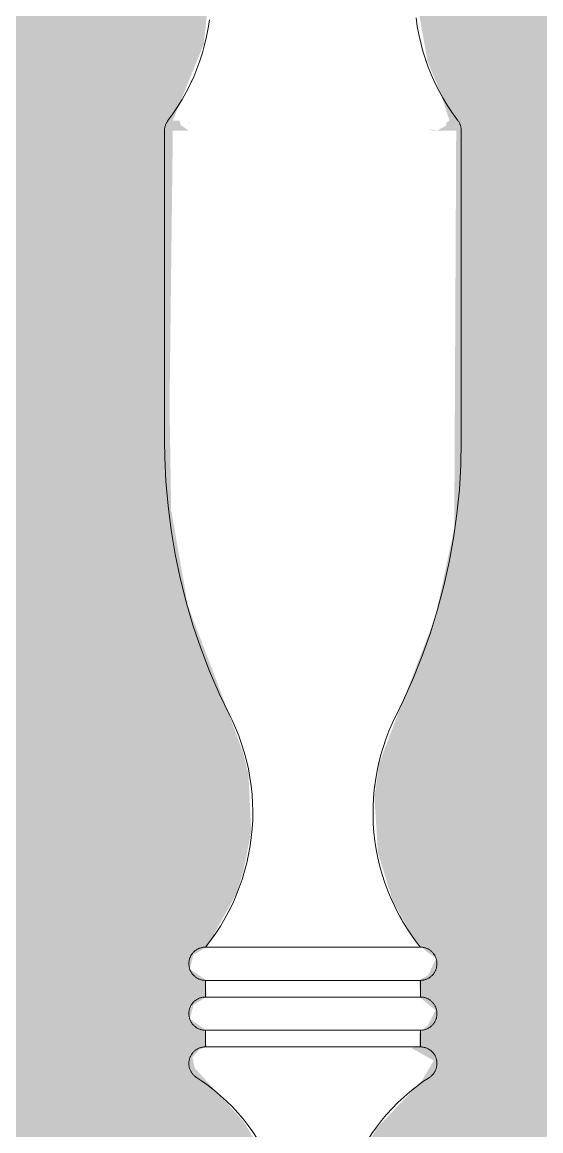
# Model space of a CAD drawing. Header units: inches. Extents: x -657 to 218, y -22 to 381.
# Drawn here: x -239.2 to -233.06, y 2.11 to 15.24 of the extents above; entities that cross this region are included whole.
import ezdxf

# ---------------------------------------------------------------- set-up
doc = ezdxf.new("R2010")
doc.units = ezdxf.units.IN
doc.header["$MEASUREMENT"] = 0
doc.layers.add('A-WALL-PATT', color=111, linetype='Continuous', lineweight=9)
doc.layers.add('I-FURN', color=30, linetype='Continuous', lineweight=9)

# ---------------------------------------------------------------- blocks, each defined once
blk = doc.blocks.new('Blocks_Provence Extendable Dining Room Table_F01599EN - Single-366095-Section 2')
at = {"layer": 'I-FURN'}
for p, q in [((-237.513, 13.951), (-237.513, 10.279)), ((-237.513, 13.951), (-237.513, 10.279)), ((-233.998, 10.279), (-233.998, 13.951)), ((-233.998, 10.279), (-233.998, 13.951)), ((-236.714, 6.974), (-236.74, 7.027)), ((-234.771, 7.027), (-234.811, 6.944)), ((-235.016, 6.253), (-235.027, 6.166)), ((-234.731, 4.659), (-234.7, 4.603)), ((-237.013, 4.286), (-236.655, 4.286)), ((-236.655, 4.286), (-234.622, 4.286)), ((-234.603, 4.286), (-234.483, 4.286)), ((-237.028, 3.892), (-237.028, 3.695)), ((-237.028, 3.892), (-237.028, 3.695)), ((-237.013, 3.892), (-236.655, 3.892)), ((-236.655, 3.892), (-234.622, 3.892)), ((-234.609, 3.892), (-234.483, 3.892)), ((-234.483, 3.892), (-234.484, 3.892)), ((-234.483, 3.695), (-234.483, 3.892)), ((-234.483, 3.892), (-234.483, 3.892)), ((-234.483, 3.695), (-234.483, 3.892)), ((-237.013, 3.695), (-236.655, 3.695)), ((-236.655, 3.695), (-234.622, 3.695)), ((-234.609, 3.695), (-234.483, 3.695)), ((-237.028, 3.302), (-237.028, 3.105)), ((-237.028, 3.302), (-237.028, 3.105)), ((-237.013, 3.302), (-236.655, 3.302)), ((-236.655, 3.302), (-234.622, 3.302)), ((-234.609, 3.302), (-234.483, 3.302)), ((-234.483, 3.302), (-234.484, 3.302)), ((-234.483, 3.105), (-234.483, 3.302)), ((-234.483, 3.302), (-234.483, 3.302)), ((-234.483, 3.105), (-234.483, 3.302)), ((-237.013, 3.105), (-236.655, 3.105)), ((-236.655, 3.105), (-234.622, 3.105)), ((-234.609, 3.105), (-234.483, 3.105))]:
    blk.add_line(p, q, dxfattribs=at)
at = {"layer": 'I-FURN', "flags": 128}
for points in [[(-237.473, 14.071), (-237.414, 14.152), (-237.358, 14.235), (-237.305, 14.321), (-237.256, 14.408), (-237.21, 14.498), (-237.168, 14.589), (-237.13, 14.682), (-237.095, 14.777), (-237.065, 14.872), (-237.038, 14.969), (-237.015, 15.067), (-236.996, 15.166), (-236.98, 15.265)], [(-234.533, 15.286), (-234.519, 15.186), (-234.501, 15.088), (-234.478, 14.99), (-234.452, 14.892), (-234.422, 14.796), (-234.389, 14.702), (-234.351, 14.609), (-234.31, 14.517), (-234.265, 14.427), (-234.216, 14.339), (-234.165, 14.253), (-234.109, 14.169), (-234.051, 14.087), (-234.038, 14.071)], [(-234.418, 14.783), (-234.389, 14.702), (-234.351, 14.609), (-234.326, 14.553)], [(-237.473, 14.071), (-237.414, 14.152), (-237.358, 14.235), (-237.305, 14.321), (-237.256, 14.408), (-237.21, 14.498), (-237.185, 14.553)], [(-234.31, 14.517), (-234.265, 14.427), (-234.216, 14.339), (-234.165, 14.253), (-234.109, 14.169), (-234.051, 14.087), (-234.038, 14.071)], [(-237.513, 13.951), (-237.513, 13.959), (-237.513, 13.967), (-237.512, 13.975), (-237.511, 13.983), (-237.509, 13.99), (-237.508, 13.998), (-237.506, 14.006), (-237.503, 14.013), (-237.501, 14.021), (-237.498, 14.028), (-237.495, 14.035), (-237.491, 14.042), (-237.487, 14.049), (-237.483, 14.056), (-237.479, 14.062), (-237.474, 14.069), (-237.473, 14.071)], [(-237.513, 13.951), (-237.513, 13.959), (-237.513, 13.967), (-237.512, 13.975), (-237.511, 13.983), (-237.509, 13.99), (-237.508, 13.998), (-237.506, 14.006), (-237.503, 14.013), (-237.501, 14.021), (-237.498, 14.028), (-237.495, 14.035), (-237.491, 14.042), (-237.487, 14.049), (-237.483, 14.056), (-237.479, 14.062), (-237.474, 14.069), (-237.473, 14.071)], [(-234.038, 14.071), (-234.033, 14.064), (-234.029, 14.058), (-234.025, 14.051), (-234.021, 14.044), (-234.017, 14.037), (-234.014, 14.03), (-234.011, 14.023), (-234.008, 14.015), (-234.006, 14.008), (-234.004, 14), (-234.002, 13.992), (-234.001, 13.985), (-233.999, 13.977), (-233.999, 13.969), (-233.998, 13.961), (-233.998, 13.953), (-233.998, 13.951)], [(-234.038, 14.071), (-234.033, 14.064), (-234.029, 14.058), (-234.025, 14.051), (-234.021, 14.044), (-234.017, 14.037), (-234.014, 14.03), (-234.011, 14.023), (-234.008, 14.015), (-234.006, 14.008), (-234.004, 14), (-234.002, 13.992), (-234.001, 13.985), (-233.999, 13.977), (-233.999, 13.969), (-233.998, 13.961), (-233.998, 13.953), (-233.998, 13.951)], [(-236.74, 7.027), (-236.865, 7.287), (-236.979, 7.553), (-237.083, 7.823), (-237.176, 8.096), (-237.258, 8.373), (-237.328, 8.654), (-237.388, 8.937), (-237.436, 9.222), (-237.472, 9.508), (-237.497, 9.796), (-237.511, 10.085), (-237.513, 10.279)], [(-236.74, 7.027), (-236.865, 7.287), (-236.979, 7.553), (-237.083, 7.823), (-237.176, 8.096), (-237.258, 8.373), (-237.328, 8.654), (-237.388, 8.937), (-237.436, 9.222), (-237.472, 9.508), (-237.497, 9.796), (-237.511, 10.085), (-237.513, 10.279)], [(-233.998, 10.279), (-234.003, 9.99), (-234.021, 9.701), (-234.05, 9.414), (-234.09, 9.128), (-234.142, 8.843), (-234.205, 8.561), (-234.279, 8.282), (-234.364, 8.006), (-234.461, 7.734), (-234.568, 7.465), (-234.686, 7.201), (-234.771, 7.027)], [(-233.998, 10.279), (-234.003, 9.99), (-234.021, 9.701), (-234.05, 9.414), (-234.09, 9.128), (-234.142, 8.843), (-234.205, 8.561), (-234.279, 8.282), (-234.364, 8.006), (-234.461, 7.734), (-234.568, 7.465), (-234.686, 7.201), (-234.771, 7.027)], [(-237.028, 4.286), (-236.966, 4.367), (-236.907, 4.45), (-236.852, 4.535), (-236.8, 4.623), (-236.751, 4.712), (-236.706, 4.804), (-236.665, 4.897), (-236.628, 4.992), (-236.594, 5.088), (-236.564, 5.185), (-236.538, 5.284), (-236.517, 5.384), (-236.499, 5.484), (-236.485, 5.585), (-236.475, 5.686), (-236.469, 5.788), (-236.468, 5.89), (-236.47, 5.992), (-236.476, 6.093), (-236.487, 6.195), (-236.502, 6.295), (-236.52, 6.396), (-236.543, 6.495), (-236.569, 6.593), (-236.6, 6.691), (-236.634, 6.786), (-236.672, 6.881), (-236.714, 6.974), (-236.74, 7.027)], [(-234.771, 7.027), (-234.815, 6.935), (-234.855, 6.841), (-234.892, 6.746), (-234.925, 6.65), (-234.953, 6.552), (-234.978, 6.453), (-234.999, 6.354), (-235.016, 6.253), (-235.029, 6.152), (-235.038, 6.051), (-235.043, 5.949), (-235.043, 5.847), (-235.04, 5.745), (-235.032, 5.643), (-235.021, 5.542), (-235.005, 5.442), (-234.986, 5.342), (-234.962, 5.242), (-234.935, 5.144), (-234.903, 5.047), (-234.868, 4.952), (-234.829, 4.858), (-234.786, 4.765), (-234.74, 4.675), (-234.69, 4.586), (-234.636, 4.499), (-234.58, 4.415), (-234.519, 4.332), (-234.483, 4.286)], [(-236.491, 6.221), (-236.502, 6.295), (-236.52, 6.396)], [(-236.534, 5.306), (-236.517, 5.384), (-236.499, 5.484), (-236.489, 5.557)], [(-237.028, 4.286), (-236.966, 4.367), (-236.921, 4.431)], [(-234.58, 4.415), (-234.519, 4.332), (-234.483, 4.286)], [(-237.214, 4.025), (-237.217, 4.033), (-237.219, 4.04), (-237.221, 4.048), (-237.222, 4.056), (-237.223, 4.063), (-237.224, 4.071), (-237.225, 4.079), (-237.225, 4.087), (-237.225, 4.095), (-237.225, 4.103), (-237.224, 4.111), (-237.223, 4.118), (-237.222, 4.126), (-237.22, 4.134), (-237.218, 4.142), (-237.216, 4.149), (-237.213, 4.157), (-237.21, 4.164), (-237.207, 4.171), (-237.204, 4.178), (-237.2, 4.185), (-237.196, 4.192), (-237.192, 4.199), (-237.187, 4.205), (-237.183, 4.211), (-237.178, 4.217), (-237.172, 4.223), (-237.167, 4.229), (-237.161, 4.234), (-237.155, 4.24), (-237.149, 4.244), (-237.143, 4.249), (-237.136, 4.254), (-237.13, 4.258), (-237.123, 4.262), (-237.116, 4.265), (-237.109, 4.269), (-237.102, 4.272), (-237.094, 4.275), (-237.087, 4.277), (-237.079, 4.279), (-237.072, 4.281), (-237.064, 4.283), (-237.056, 4.284), (-237.048, 4.285), (-237.04, 4.286), (-237.032, 4.286)], [(-237.028, 3.892), (-237.036, 3.892), (-237.044, 3.893), (-237.052, 3.894), (-237.06, 3.895), (-237.067, 3.896), (-237.075, 3.898), (-237.083, 3.9), (-237.09, 3.902), (-237.098, 3.905), (-237.105, 3.908), (-237.112, 3.911), (-237.119, 3.915), (-237.126, 3.918), (-237.133, 3.922), (-237.139, 3.927), (-237.146, 3.931), (-237.152, 3.936), (-237.158, 3.941), (-237.164, 3.946), (-237.169, 3.952), (-237.175, 3.958), (-237.18, 3.964), (-237.185, 3.97), (-237.19, 3.976), (-237.194, 3.983), (-237.198, 3.99), (-237.202, 3.996), (-237.205, 4.003), (-237.209, 4.011), (-237.212, 4.018), (-237.214, 4.025), (-237.217, 4.033), (-237.219, 4.04), (-237.221, 4.048), (-237.222, 4.056), (-237.223, 4.063), (-237.224, 4.071), (-237.225, 4.079), (-237.225, 4.087), (-237.225, 4.095), (-237.225, 4.103), (-237.224, 4.111), (-237.223, 4.118), (-237.222, 4.126), (-237.22, 4.134), (-237.218, 4.142), (-237.216, 4.149), (-237.213, 4.157), (-237.21, 4.164), (-237.207, 4.171), (-237.204, 4.178), (-237.2, 4.185), (-237.196, 4.192), (-237.192, 4.199), (-237.187, 4.205), (-237.183, 4.211), (-237.178, 4.217), (-237.172, 4.223), (-237.167, 4.229), (-237.161, 4.234), (-237.155, 4.24), (-237.149, 4.244), (-237.143, 4.249), (-237.136, 4.254), (-237.13, 4.258), (-237.123, 4.262), (-237.116, 4.265), (-237.109, 4.269), (-237.102, 4.272), (-237.094, 4.275), (-237.087, 4.277), (-237.079, 4.279), (-237.072, 4.281), (-237.064, 4.283), (-237.056, 4.284), (-237.048, 4.285), (-237.04, 4.286), (-237.032, 4.286), (-237.028, 4.286)], [(-236.655, 4.286), (-236.691, 4.286), (-236.725, 4.286), (-236.757, 4.286), (-236.787, 4.286), (-236.816, 4.286), (-236.844, 4.286), (-236.869, 4.286), (-236.893, 4.286), (-236.915, 4.286), (-236.935, 4.286), (-236.953, 4.286), (-236.969, 4.286), (-236.984, 4.286), (-236.996, 4.286), (-237.006, 4.286), (-237.015, 4.286), (-237.021, 4.286), (-237.026, 4.286), (-237.028, 4.286), (-237.028, 4.286)], [(-237.028, 4.286), (-237.027, 4.286), (-237.024, 4.286), (-237.019, 4.286), (-237.012, 4.286), (-237.003, 4.286), (-236.992, 4.286), (-236.979, 4.286), (-236.964, 4.286), (-236.947, 4.286), (-236.928, 4.286), (-236.907, 4.286), (-236.884, 4.286)], [(-234.483, 4.286), (-234.484, 4.286), (-234.487, 4.286), (-234.492, 4.286), (-234.499, 4.286), (-234.508, 4.286), (-234.519, 4.286), (-234.532, 4.286), (-234.547, 4.286), (-234.564, 4.286), (-234.583, 4.286), (-234.604, 4.286), (-234.627, 4.286), (-234.651, 4.286), (-234.677, 4.286), (-234.705, 4.286), (-234.735, 4.286), (-234.766, 4.286), (-234.799, 4.286), (-234.833, 4.286), (-234.869, 4.286), (-234.906, 4.286), (-234.945, 4.286), (-234.985, 4.286), (-235.026, 4.286), (-235.068, 4.286), (-235.111, 4.286), (-235.156, 4.286), (-235.201, 4.286), (-235.247, 4.286), (-235.294, 4.286), (-235.342, 4.286), (-235.391, 4.286), (-235.44, 4.286), (-235.489, 4.286), (-235.539, 4.286), (-235.59, 4.286), (-235.64, 4.286), (-235.691, 4.286), (-235.742, 4.286), (-235.793, 4.286), (-235.844, 4.286), (-235.894, 4.286), (-235.945, 4.286), (-235.995, 4.286), (-236.045, 4.286), (-236.094, 4.286), (-236.143, 4.286), (-236.191, 4.286), (-236.238, 4.286), (-236.285, 4.286), (-236.331, 4.286), (-236.376, 4.286), (-236.42, 4.286), (-236.463, 4.286), (-236.505, 4.286), (-236.545, 4.286), (-236.584, 4.286), (-236.622, 4.286), (-236.655, 4.286)], [(-234.615, 4.286), (-234.596, 4.286), (-234.576, 4.286), (-234.558, 4.286), (-234.542, 4.286), (-234.527, 4.286), (-234.515, 4.286), (-234.505, 4.286), (-234.496, 4.286), (-234.49, 4.286), (-234.486, 4.286), (-234.483, 4.286), (-234.483, 4.286)], [(-234.483, 4.286), (-234.484, 4.286), (-234.487, 4.286), (-234.492, 4.286), (-234.499, 4.286)], [(-234.498, 4.286), (-234.491, 4.286), (-234.487, 4.286), (-234.484, 4.286), (-234.483, 4.286)], [(-234.483, 4.286), (-234.475, 4.286), (-234.467, 4.285), (-234.459, 4.285), (-234.451, 4.283), (-234.444, 4.282), (-234.436, 4.28), (-234.428, 4.278), (-234.421, 4.276), (-234.414, 4.273), (-234.406, 4.27), (-234.399, 4.267), (-234.392, 4.264), (-234.385, 4.26), (-234.378, 4.256), (-234.372, 4.252), (-234.365, 4.247), (-234.359, 4.242), (-234.353, 4.237), (-234.347, 4.232), (-234.342, 4.226), (-234.336, 4.221), (-234.331, 4.215)], [(-234.483, 4.286), (-234.475, 4.286), (-234.467, 4.285), (-234.459, 4.285), (-234.451, 4.283), (-234.444, 4.282), (-234.436, 4.28), (-234.428, 4.278), (-234.421, 4.276), (-234.414, 4.273), (-234.406, 4.27), (-234.399, 4.267), (-234.392, 4.264), (-234.385, 4.26), (-234.378, 4.256), (-234.372, 4.252), (-234.365, 4.247), (-234.359, 4.242), (-234.353, 4.237), (-234.347, 4.232), (-234.342, 4.226), (-234.336, 4.221), (-234.331, 4.215), (-234.326, 4.208), (-234.322, 4.202), (-234.317, 4.196), (-234.313, 4.189), (-234.309, 4.182), (-234.306, 4.175), (-234.302, 4.168), (-234.299, 4.16), (-234.297, 4.153), (-234.294, 4.146), (-234.292, 4.138), (-234.29, 4.13), (-234.289, 4.123), (-234.288, 4.115), (-234.287, 4.107), (-234.286, 4.099), (-234.286, 4.091), (-234.286, 4.083), (-234.286, 4.076), (-234.287, 4.068), (-234.288, 4.06), (-234.29, 4.052), (-234.291, 4.044), (-234.293, 4.037), (-234.295, 4.029), (-234.298, 4.022), (-234.301, 4.014), (-234.304, 4.007), (-234.307, 4), (-234.311, 3.993), (-234.315, 3.986), (-234.319, 3.98), (-234.324, 3.973), (-234.328, 3.967), (-234.333, 3.961), (-234.339, 3.955), (-234.344, 3.949), (-234.35, 3.944), (-234.356, 3.939), (-234.362, 3.934), (-234.368, 3.929), (-234.375, 3.925), (-234.381, 3.92), (-234.388, 3.917), (-234.395, 3.913), (-234.402, 3.91), (-234.41, 3.906), (-234.417, 3.904), (-234.424, 3.901), (-234.432, 3.899), (-234.44, 3.897), (-234.447, 3.896), (-234.455, 3.894), (-234.463, 3.893), (-234.471, 3.893), (-234.479, 3.892), (-234.483, 3.892)], [(-234.322, 4.202), (-234.317, 4.196), (-234.313, 4.189), (-234.309, 4.182), (-234.306, 4.175), (-234.302, 4.168), (-234.299, 4.16), (-234.297, 4.153), (-234.294, 4.146), (-234.292, 4.138), (-234.29, 4.13), (-234.289, 4.123), (-234.288, 4.115), (-234.287, 4.107), (-234.286, 4.099), (-234.286, 4.091), (-234.286, 4.083), (-234.286, 4.076), (-234.287, 4.068), (-234.288, 4.06), (-234.29, 4.052), (-234.291, 4.044), (-234.293, 4.037), (-234.295, 4.029)], [(-237.036, 3.892), (-237.044, 3.893), (-237.052, 3.894), (-237.06, 3.895), (-237.067, 3.896), (-237.075, 3.898), (-237.083, 3.9), (-237.09, 3.902), (-237.098, 3.905), (-237.105, 3.908), (-237.112, 3.911), (-237.119, 3.915), (-237.126, 3.918), (-237.133, 3.922), (-237.139, 3.927), (-237.146, 3.931), (-237.152, 3.936), (-237.158, 3.941), (-237.164, 3.946), (-237.169, 3.952), (-237.175, 3.958), (-237.18, 3.964), (-237.185, 3.97), (-237.19, 3.976)], [(-234.301, 4.014), (-234.304, 4.007), (-234.307, 4), (-234.311, 3.993), (-234.315, 3.986), (-234.319, 3.98), (-234.324, 3.973), (-234.328, 3.967), (-234.333, 3.961), (-234.339, 3.955), (-234.344, 3.949), (-234.35, 3.944), (-234.356, 3.939), (-234.362, 3.934), (-234.368, 3.929), (-234.375, 3.925), (-234.381, 3.92), (-234.388, 3.917), (-234.395, 3.913), (-234.402, 3.91), (-234.41, 3.906), (-234.417, 3.904), (-234.424, 3.901), (-234.432, 3.899), (-234.44, 3.897), (-234.447, 3.896), (-234.455, 3.894), (-234.463, 3.893), (-234.471, 3.893), (-234.479, 3.892), (-234.483, 3.892)], [(-236.887, 3.892), (-236.909, 3.892), (-236.93, 3.892), (-236.948, 3.892), (-236.965, 3.892), (-236.98, 3.892), (-236.993, 3.892), (-237.004, 3.892), (-237.013, 3.892), (-237.02, 3.892), (-237.025, 3.892), (-237.027, 3.892), (-237.028, 3.892)], [(-237.028, 3.892), (-237.027, 3.892), (-237.024, 3.892), (-237.019, 3.892), (-237.012, 3.892), (-237.003, 3.892), (-236.992, 3.892), (-236.979, 3.892), (-236.964, 3.892), (-236.947, 3.892), (-236.928, 3.892), (-236.907, 3.892), (-236.884, 3.892), (-236.86, 3.892), (-236.834, 3.892), (-236.806, 3.892), (-236.776, 3.892), (-236.745, 3.892), (-236.712, 3.892), (-236.678, 3.892), (-236.655, 3.892)], [(-236.655, 3.892), (-236.619, 3.892), (-236.581, 3.892), (-236.541, 3.892), (-236.501, 3.892), (-236.459, 3.892), (-236.416, 3.892), (-236.372, 3.892), (-236.327, 3.892), (-236.281, 3.892), (-236.234, 3.892), (-236.186, 3.892), (-236.138, 3.892), (-236.089, 3.892), (-236.04, 3.892), (-235.99, 3.892), (-235.94, 3.892), (-235.889, 3.892), (-235.839, 3.892), (-235.788, 3.892), (-235.737, 3.892), (-235.686, 3.892), (-235.635, 3.892), (-235.585, 3.892), (-235.534, 3.892), (-235.485, 3.892), (-235.435, 3.892), (-235.386, 3.892), (-235.338, 3.892), (-235.29, 3.892), (-235.243, 3.892), (-235.197, 3.892), (-235.151, 3.892), (-235.107, 3.892), (-235.064, 3.892), (-235.022, 3.892), (-234.981, 3.892), (-234.941, 3.892), (-234.902, 3.892), (-234.865, 3.892), (-234.83, 3.892), (-234.796, 3.892), (-234.763, 3.892), (-234.732, 3.892), (-234.702, 3.892), (-234.675, 3.892), (-234.649, 3.892), (-234.624, 3.892), (-234.602, 3.892), (-234.581, 3.892), (-234.563, 3.892), (-234.546, 3.892), (-234.531, 3.892), (-234.518, 3.892), (-234.507, 3.892), (-234.498, 3.892), (-234.491, 3.892), (-234.487, 3.892), (-234.484, 3.892), (-234.483, 3.892)], [(-234.483, 3.892), (-234.484, 3.892), (-234.487, 3.892), (-234.492, 3.892), (-234.499, 3.892), (-234.508, 3.892), (-234.519, 3.892), (-234.532, 3.892), (-234.547, 3.892), (-234.564, 3.892), (-234.583, 3.892), (-234.604, 3.892)], [(-237.214, 3.435), (-237.217, 3.442), (-237.219, 3.45), (-237.221, 3.457), (-237.222, 3.465), (-237.223, 3.473), (-237.224, 3.481), (-237.225, 3.489), (-237.225, 3.496), (-237.225, 3.504), (-237.225, 3.512), (-237.224, 3.52), (-237.223, 3.528), (-237.222, 3.536), (-237.22, 3.543), (-237.218, 3.551), (-237.216, 3.559), (-237.213, 3.566), (-237.21, 3.573), (-237.207, 3.581), (-237.204, 3.588), (-237.2, 3.595), (-237.196, 3.601), (-237.192, 3.608), (-237.187, 3.614), (-237.183, 3.621), (-237.178, 3.627), (-237.172, 3.633), (-237.167, 3.638), (-237.161, 3.644), (-237.155, 3.649), (-237.149, 3.654), (-237.143, 3.659), (-237.136, 3.663), (-237.13, 3.667), (-237.123, 3.671), (-237.116, 3.675), (-237.109, 3.678), (-237.102, 3.681), (-237.094, 3.684), (-237.087, 3.687), (-237.079, 3.689), (-237.072, 3.691), (-237.064, 3.692), (-237.056, 3.693), (-237.048, 3.694), (-237.04, 3.695), (-237.032, 3.695)], [(-237.028, 3.302), (-237.036, 3.302), (-237.044, 3.302), (-237.052, 3.303), (-237.06, 3.304), (-237.067, 3.306), (-237.075, 3.307), (-237.083, 3.309), (-237.09, 3.312), (-237.098, 3.314), (-237.105, 3.317), (-237.112, 3.32), (-237.119, 3.324), (-237.126, 3.328), (-237.133, 3.332), (-237.139, 3.336), (-237.146, 3.341), (-237.152, 3.346), (-237.158, 3.351), (-237.164, 3.356), (-237.169, 3.361), (-237.175, 3.367), (-237.18, 3.373), (-237.185, 3.379), (-237.19, 3.386), (-237.194, 3.392), (-237.198, 3.399), (-237.202, 3.406), (-237.205, 3.413), (-237.209, 3.42), (-237.212, 3.427), (-237.214, 3.435), (-237.217, 3.442), (-237.219, 3.45), (-237.221, 3.457), (-237.222, 3.465), (-237.223, 3.473), (-237.224, 3.481), (-237.225, 3.489), (-237.225, 3.496), (-237.225, 3.504), (-237.225, 3.512), (-237.224, 3.52), (-237.223, 3.528), (-237.222, 3.536), (-237.22, 3.543), (-237.218, 3.551), (-237.216, 3.559), (-237.213, 3.566), (-237.21, 3.573), (-237.207, 3.581), (-237.204, 3.588), (-237.2, 3.595), (-237.196, 3.601), (-237.192, 3.608), (-237.187, 3.614), (-237.183, 3.621), (-237.178, 3.627), (-237.172, 3.633), (-237.167, 3.638), (-237.161, 3.644), (-237.155, 3.649), (-237.149, 3.654), (-237.143, 3.659), (-237.136, 3.663), (-237.13, 3.667), (-237.123, 3.671), (-237.116, 3.675), (-237.109, 3.678), (-237.102, 3.681), (-237.094, 3.684), (-237.087, 3.687), (-237.079, 3.689), (-237.072, 3.691), (-237.064, 3.692), (-237.056, 3.693), (-237.048, 3.694), (-237.04, 3.695), (-237.032, 3.695), (-237.028, 3.695)], [(-236.655, 3.695), (-236.691, 3.695), (-236.725, 3.695), (-236.757, 3.695), (-236.787, 3.695), (-236.816, 3.695), (-236.844, 3.695), (-236.869, 3.695), (-236.893, 3.695), (-236.915, 3.695), (-236.935, 3.695), (-236.953, 3.695), (-236.969, 3.695), (-236.984, 3.695), (-236.996, 3.695), (-237.006, 3.695), (-237.015, 3.695), (-237.021, 3.695), (-237.026, 3.695), (-237.028, 3.695), (-237.028, 3.695)], [(-237.028, 3.695), (-237.027, 3.695), (-237.024, 3.695), (-237.019, 3.695), (-237.012, 3.695), (-237.003, 3.695), (-236.992, 3.695), (-236.979, 3.695), (-236.964, 3.695), (-236.947, 3.695), (-236.928, 3.695), (-236.907, 3.695), (-236.884, 3.695)], [(-234.483, 3.695), (-234.484, 3.695), (-234.487, 3.695), (-234.492, 3.695), (-234.499, 3.695), (-234.508, 3.695), (-234.519, 3.695), (-234.532, 3.695), (-234.547, 3.695), (-234.564, 3.695), (-234.583, 3.695), (-234.604, 3.695), (-234.627, 3.695), (-234.651, 3.695), (-234.677, 3.695), (-234.705, 3.695), (-234.735, 3.695), (-234.766, 3.695), (-234.799, 3.695), (-234.833, 3.695), (-234.869, 3.695), (-234.906, 3.695), (-234.945, 3.695), (-234.985, 3.695), (-235.026, 3.695), (-235.068, 3.695), (-235.111, 3.695), (-235.156, 3.695), (-235.201, 3.695), (-235.247, 3.695), (-235.294, 3.695), (-235.342, 3.695), (-235.391, 3.695), (-235.44, 3.695), (-235.489, 3.695), (-235.539, 3.695), (-235.59, 3.695), (-235.64, 3.695), (-235.691, 3.695), (-235.742, 3.695), (-235.793, 3.695), (-235.844, 3.695), (-235.894, 3.695), (-235.945, 3.695), (-235.995, 3.695), (-236.045, 3.695), (-236.094, 3.695), (-236.143, 3.695), (-236.191, 3.695), (-236.238, 3.695), (-236.285, 3.695), (-236.331, 3.695), (-236.376, 3.695), (-236.42, 3.695), (-236.463, 3.695), (-236.505, 3.695), (-236.545, 3.695), (-236.584, 3.695), (-236.622, 3.695), (-236.655, 3.695)], [(-234.615, 3.695), (-234.596, 3.695), (-234.576, 3.695), (-234.558, 3.695), (-234.542, 3.695), (-234.527, 3.695), (-234.515, 3.695), (-234.505, 3.695), (-234.496, 3.695), (-234.49, 3.695), (-234.486, 3.695), (-234.483, 3.695), (-234.483, 3.695)], [(-234.483, 3.695), (-234.484, 3.695), (-234.487, 3.695), (-234.492, 3.695), (-234.499, 3.695)], [(-234.498, 3.695), (-234.491, 3.695), (-234.487, 3.695), (-234.484, 3.695), (-234.483, 3.695)], [(-234.483, 3.695), (-234.475, 3.695), (-234.467, 3.695), (-234.459, 3.694), (-234.451, 3.693), (-234.444, 3.692), (-234.436, 3.69), (-234.428, 3.688), (-234.421, 3.685), (-234.414, 3.683), (-234.406, 3.68), (-234.399, 3.677), (-234.392, 3.673), (-234.385, 3.669), (-234.378, 3.665), (-234.372, 3.661), (-234.365, 3.656), (-234.359, 3.652), (-234.353, 3.647), (-234.347, 3.641), (-234.342, 3.636), (-234.336, 3.63), (-234.331, 3.624)], [(-234.483, 3.695), (-234.475, 3.695), (-234.467, 3.695), (-234.459, 3.694), (-234.451, 3.693), (-234.444, 3.692), (-234.436, 3.69), (-234.428, 3.688), (-234.421, 3.685), (-234.414, 3.683), (-234.406, 3.68), (-234.399, 3.677), (-234.392, 3.673), (-234.385, 3.669), (-234.378, 3.665), (-234.372, 3.661), (-234.365, 3.656), (-234.359, 3.652), (-234.353, 3.647), (-234.347, 3.641), (-234.342, 3.636), (-234.336, 3.63), (-234.331, 3.624), (-234.326, 3.618), (-234.322, 3.611), (-234.317, 3.605), (-234.313, 3.598), (-234.309, 3.591), (-234.306, 3.584), (-234.302, 3.577), (-234.299, 3.57), (-234.297, 3.563), (-234.294, 3.555), (-234.292, 3.547), (-234.29, 3.54), (-234.289, 3.532), (-234.288, 3.524), (-234.287, 3.516), (-234.286, 3.509), (-234.286, 3.501), (-234.286, 3.493), (-234.286, 3.485), (-234.287, 3.477), (-234.288, 3.469), (-234.29, 3.462), (-234.291, 3.454), (-234.293, 3.446), (-234.295, 3.439), (-234.298, 3.431), (-234.301, 3.424), (-234.304, 3.417), (-234.307, 3.41), (-234.311, 3.403), (-234.315, 3.396), (-234.319, 3.389), (-234.324, 3.383), (-234.328, 3.376), (-234.333, 3.37), (-234.339, 3.365), (-234.344, 3.359), (-234.35, 3.353), (-234.356, 3.348), (-234.362, 3.343), (-234.368, 3.339), (-234.375, 3.334), (-234.381, 3.33), (-234.388, 3.326), (-234.395, 3.322), (-234.402, 3.319), (-234.41, 3.316), (-234.417, 3.313), (-234.424, 3.311), (-234.432, 3.308), (-234.44, 3.307), (-234.447, 3.305), (-234.455, 3.304), (-234.463, 3.303), (-234.471, 3.302), (-234.479, 3.302), (-234.483, 3.302)], [(-234.322, 3.611), (-234.317, 3.605), (-234.313, 3.598), (-234.309, 3.591), (-234.306, 3.584), (-234.302, 3.577), (-234.299, 3.57), (-234.297, 3.563), (-234.294, 3.555), (-234.292, 3.547), (-234.29, 3.54), (-234.289, 3.532), (-234.288, 3.524), (-234.287, 3.516), (-234.286, 3.509), (-234.286, 3.501), (-234.286, 3.493), (-234.286, 3.485), (-234.287, 3.477), (-234.288, 3.469), (-234.29, 3.462), (-234.291, 3.454), (-234.293, 3.446), (-234.295, 3.439)], [(-234.301, 3.424), (-234.304, 3.417), (-234.307, 3.41), (-234.311, 3.403), (-234.315, 3.396), (-234.319, 3.389), (-234.324, 3.383), (-234.328, 3.376), (-234.333, 3.37), (-234.339, 3.365), (-234.344, 3.359), (-234.35, 3.353), (-234.356, 3.348), (-234.362, 3.343), (-234.368, 3.339), (-234.375, 3.334), (-234.381, 3.33), (-234.388, 3.326), (-234.395, 3.322), (-234.402, 3.319), (-234.41, 3.316), (-234.417, 3.313), (-234.424, 3.311), (-234.432, 3.308), (-234.44, 3.307), (-234.447, 3.305), (-234.455, 3.304), (-234.463, 3.303), (-234.471, 3.302), (-234.479, 3.302), (-234.483, 3.302)], [(-237.036, 3.302), (-237.044, 3.302), (-237.052, 3.303), (-237.06, 3.304), (-237.067, 3.306), (-237.075, 3.307), (-237.083, 3.309), (-237.09, 3.312), (-237.098, 3.314), (-237.105, 3.317), (-237.112, 3.32), (-237.119, 3.324), (-237.126, 3.328), (-237.133, 3.332), (-237.139, 3.336), (-237.146, 3.341), (-237.152, 3.346), (-237.158, 3.351), (-237.164, 3.356), (-237.169, 3.361), (-237.175, 3.367), (-237.18, 3.373), (-237.185, 3.379), (-237.19, 3.386)], [(-236.887, 3.302), (-236.909, 3.302), (-236.93, 3.302), (-236.948, 3.302), (-236.965, 3.302), (-236.98, 3.302), (-236.993, 3.302), (-237.004, 3.302), (-237.013, 3.302), (-237.02, 3.302), (-237.025, 3.302), (-237.027, 3.302), (-237.028, 3.302)], [(-237.028, 3.302), (-237.027, 3.302), (-237.024, 3.302), (-237.019, 3.302), (-237.012, 3.302), (-237.003, 3.302), (-236.992, 3.302), (-236.979, 3.302), (-236.964, 3.302), (-236.947, 3.302), (-236.928, 3.302), (-236.907, 3.302), (-236.884, 3.302), (-236.86, 3.302), (-236.834, 3.302), (-236.806, 3.302), (-236.776, 3.302), (-236.745, 3.302), (-236.712, 3.302), (-236.678, 3.302), (-236.655, 3.302)], [(-236.655, 3.302), (-236.619, 3.302), (-236.581, 3.302), (-236.541, 3.302), (-236.501, 3.302), (-236.459, 3.302), (-236.416, 3.302), (-236.372, 3.302), (-236.327, 3.302), (-236.281, 3.302), (-236.234, 3.302), (-236.186, 3.302), (-236.138, 3.302), (-236.089, 3.302), (-236.04, 3.302), (-235.99, 3.302), (-235.94, 3.302), (-235.889, 3.302), (-235.839, 3.302), (-235.788, 3.302), (-235.737, 3.302), (-235.686, 3.302), (-235.635, 3.302), (-235.585, 3.302), (-235.534, 3.302), (-235.485, 3.302), (-235.435, 3.302), (-235.386, 3.302), (-235.338, 3.302), (-235.29, 3.302), (-235.243, 3.302), (-235.197, 3.302), (-235.151, 3.302), (-235.107, 3.302), (-235.064, 3.302), (-235.022, 3.302), (-234.981, 3.302), (-234.941, 3.302), (-234.902, 3.302), (-234.865, 3.302), (-234.83, 3.302), (-234.796, 3.302), (-234.763, 3.302), (-234.732, 3.302), (-234.702, 3.302), (-234.675, 3.302), (-234.649, 3.302), (-234.624, 3.302), (-234.602, 3.302), (-234.581, 3.302), (-234.563, 3.302), (-234.546, 3.302), (-234.531, 3.302), (-234.518, 3.302), (-234.507, 3.302), (-234.498, 3.302), (-234.491, 3.302), (-234.487, 3.302), (-234.484, 3.302), (-234.483, 3.302)], [(-234.483, 3.302), (-234.484, 3.302), (-234.487, 3.302), (-234.492, 3.302), (-234.499, 3.302), (-234.508, 3.302), (-234.519, 3.302), (-234.532, 3.302), (-234.547, 3.302), (-234.564, 3.302), (-234.583, 3.302), (-234.604, 3.302)], [(-237.135, 2.743), (-237.141, 2.747), (-237.148, 2.752), (-237.154, 2.757), (-237.16, 2.762), (-237.166, 2.767), (-237.171, 2.773), (-237.176, 2.779), (-237.182, 2.785), (-237.186, 2.791), (-237.191, 2.797), (-237.195, 2.804), (-237.199, 2.811), (-237.203, 2.817), (-237.207, 2.825), (-237.21, 2.832), (-237.213, 2.839), (-237.215, 2.846), (-237.218, 2.854), (-237.22, 2.862), (-237.221, 2.869), (-237.223, 2.877), (-237.224, 2.885), (-237.224, 2.893), (-237.225, 2.901), (-237.225, 2.908), (-237.225, 2.916), (-237.224, 2.924), (-237.224, 2.932), (-237.223, 2.94), (-237.221, 2.948), (-237.219, 2.955), (-237.217, 2.963), (-237.215, 2.97), (-237.212, 2.978), (-237.209, 2.985), (-237.206, 2.992), (-237.203, 2.999), (-237.199, 3.006), (-237.195, 3.013), (-237.191, 3.02), (-237.186, 3.026), (-237.181, 3.032), (-237.176, 3.038), (-237.171, 3.044), (-237.165, 3.05), (-237.159, 3.055), (-237.153, 3.06), (-237.147, 3.065), (-237.141, 3.07), (-237.134, 3.074), (-237.128, 3.078), (-237.121, 3.082), (-237.114, 3.085), (-237.107, 3.089), (-237.099, 3.092), (-237.092, 3.094), (-237.084, 3.097), (-237.077, 3.099), (-237.069, 3.101), (-237.061, 3.102), (-237.054, 3.103), (-237.046, 3.104), (-237.038, 3.105), (-237.03, 3.105), (-237.028, 3.105)], [(-237.135, 2.743), (-237.141, 2.747), (-237.148, 2.752), (-237.154, 2.757), (-237.16, 2.762), (-237.166, 2.767), (-237.171, 2.773), (-237.176, 2.779), (-237.182, 2.785), (-237.186, 2.791), (-237.191, 2.797), (-237.195, 2.804), (-237.199, 2.811), (-237.203, 2.817), (-237.207, 2.825), (-237.21, 2.832), (-237.213, 2.839), (-237.215, 2.846), (-237.218, 2.854), (-237.22, 2.862), (-237.221, 2.869), (-237.223, 2.877), (-237.224, 2.885), (-237.224, 2.893), (-237.225, 2.901), (-237.225, 2.908), (-237.225, 2.916), (-237.224, 2.924), (-237.224, 2.932), (-237.223, 2.94), (-237.221, 2.948), (-237.219, 2.955), (-237.217, 2.963), (-237.215, 2.97), (-237.212, 2.978), (-237.209, 2.985), (-237.206, 2.992), (-237.203, 2.999), (-237.199, 3.006), (-237.195, 3.013), (-237.191, 3.02), (-237.186, 3.026), (-237.181, 3.032), (-237.176, 3.038), (-237.171, 3.044), (-237.165, 3.05), (-237.159, 3.055), (-237.153, 3.06), (-237.147, 3.065)], [(-237.128, 3.078), (-237.121, 3.082), (-237.114, 3.085), (-237.107, 3.089), (-237.099, 3.092), (-237.092, 3.094), (-237.084, 3.097), (-237.077, 3.099), (-237.069, 3.101), (-237.061, 3.102)], [(-236.655, 3.105), (-236.691, 3.105), (-236.725, 3.105), (-236.757, 3.105), (-236.787, 3.105), (-236.816, 3.105), (-236.844, 3.105), (-236.869, 3.105), (-236.893, 3.105), (-236.915, 3.105), (-236.935, 3.105), (-236.953, 3.105), (-236.969, 3.105), (-236.984, 3.105), (-236.996, 3.105), (-237.006, 3.105), (-237.015, 3.105), (-237.021, 3.105), (-237.026, 3.105), (-237.028, 3.105), (-237.028, 3.105)], [(-237.028, 3.105), (-237.027, 3.105), (-237.024, 3.105), (-237.019, 3.105), (-237.012, 3.105), (-237.003, 3.105), (-236.992, 3.105), (-236.979, 3.105), (-236.964, 3.105), (-236.947, 3.105), (-236.928, 3.105), (-236.907, 3.105), (-236.884, 3.105)], [(-234.483, 3.105), (-234.484, 3.105), (-234.487, 3.105), (-234.492, 3.105), (-234.499, 3.105), (-234.508, 3.105), (-234.519, 3.105), (-234.532, 3.105), (-234.547, 3.105), (-234.564, 3.105), (-234.583, 3.105), (-234.604, 3.105), (-234.627, 3.105), (-234.651, 3.105), (-234.677, 3.105), (-234.705, 3.105), (-234.735, 3.105), (-234.766, 3.105), (-234.799, 3.105), (-234.833, 3.105), (-234.869, 3.105), (-234.906, 3.105), (-234.945, 3.105), (-234.985, 3.105), (-235.026, 3.105), (-235.068, 3.105), (-235.111, 3.105), (-235.156, 3.105), (-235.201, 3.105), (-235.247, 3.105), (-235.294, 3.105), (-235.342, 3.105), (-235.391, 3.105), (-235.44, 3.105), (-235.489, 3.105), (-235.539, 3.105), (-235.59, 3.105), (-235.64, 3.105), (-235.691, 3.105), (-235.742, 3.105), (-235.793, 3.105), (-235.844, 3.105), (-235.894, 3.105), (-235.945, 3.105), (-235.995, 3.105), (-236.045, 3.105), (-236.094, 3.105), (-236.143, 3.105), (-236.191, 3.105), (-236.238, 3.105), (-236.285, 3.105), (-236.331, 3.105), (-236.376, 3.105), (-236.42, 3.105), (-236.463, 3.105), (-236.505, 3.105), (-236.545, 3.105), (-236.584, 3.105), (-236.622, 3.105), (-236.655, 3.105)], [(-234.615, 3.105), (-234.596, 3.105), (-234.576, 3.105), (-234.558, 3.105), (-234.542, 3.105), (-234.527, 3.105), (-234.515, 3.105), (-234.505, 3.105), (-234.496, 3.105), (-234.49, 3.105), (-234.486, 3.105), (-234.483, 3.105), (-234.483, 3.105)], [(-234.483, 3.105), (-234.484, 3.105), (-234.487, 3.105), (-234.492, 3.105), (-234.499, 3.105)], [(-234.498, 3.105), (-234.491, 3.105), (-234.487, 3.105), (-234.484, 3.105), (-234.483, 3.105)], [(-234.483, 3.105), (-234.475, 3.105), (-234.467, 3.104), (-234.459, 3.103), (-234.451, 3.102), (-234.444, 3.101), (-234.436, 3.099), (-234.428, 3.097), (-234.421, 3.095), (-234.414, 3.092), (-234.406, 3.089), (-234.399, 3.086), (-234.392, 3.083), (-234.385, 3.079), (-234.378, 3.075), (-234.372, 3.071), (-234.365, 3.066), (-234.359, 3.061), (-234.353, 3.056), (-234.347, 3.051), (-234.342, 3.045), (-234.336, 3.039), (-234.331, 3.033), (-234.326, 3.027), (-234.322, 3.021), (-234.317, 3.014), (-234.313, 3.008), (-234.309, 3.001), (-234.306, 2.994), (-234.302, 2.987), (-234.299, 2.979), (-234.297, 2.972), (-234.294, 2.964), (-234.292, 2.957), (-234.29, 2.949), (-234.289, 2.942), (-234.288, 2.934), (-234.287, 2.926), (-234.286, 2.918), (-234.286, 2.91), (-234.286, 2.902), (-234.286, 2.894), (-234.287, 2.887), (-234.288, 2.879), (-234.29, 2.871), (-234.291, 2.863), (-234.293, 2.856), (-234.295, 2.848), (-234.298, 2.841), (-234.301, 2.833), (-234.304, 2.826), (-234.307, 2.819), (-234.311, 2.812), (-234.315, 2.805), (-234.319, 2.799), (-234.324, 2.792), (-234.328, 2.786), (-234.333, 2.78), (-234.339, 2.774), (-234.344, 2.768), (-234.35, 2.763), (-234.356, 2.758), (-234.362, 2.753), (-234.368, 2.748), (-234.375, 2.744), (-234.376, 2.743)], [(-234.483, 3.105), (-234.475, 3.105), (-234.467, 3.104), (-234.459, 3.103), (-234.451, 3.102), (-234.444, 3.101), (-234.436, 3.099), (-234.428, 3.097), (-234.421, 3.095), (-234.414, 3.092), (-234.406, 3.089), (-234.399, 3.086), (-234.392, 3.083), (-234.385, 3.079), (-234.378, 3.075), (-234.372, 3.071), (-234.365, 3.066), (-234.359, 3.061), (-234.353, 3.056), (-234.347, 3.051), (-234.342, 3.045), (-234.336, 3.039), (-234.331, 3.033), (-234.326, 3.027), (-234.322, 3.021), (-234.317, 3.014), (-234.313, 3.008), (-234.309, 3.001), (-234.306, 2.994), (-234.302, 2.987), (-234.299, 2.979), (-234.297, 2.972), (-234.294, 2.964), (-234.292, 2.957), (-234.29, 2.949), (-234.289, 2.942), (-234.288, 2.934), (-234.287, 2.926), (-234.286, 2.918), (-234.286, 2.91), (-234.286, 2.902), (-234.286, 2.894), (-234.287, 2.887), (-234.288, 2.879), (-234.29, 2.871), (-234.291, 2.863), (-234.293, 2.856), (-234.295, 2.848), (-234.298, 2.841), (-234.301, 2.833), (-234.304, 2.826), (-234.307, 2.819), (-234.311, 2.812), (-234.315, 2.805), (-234.319, 2.799), (-234.324, 2.792), (-234.328, 2.786), (-234.333, 2.78), (-234.339, 2.774), (-234.344, 2.768), (-234.35, 2.763), (-234.356, 2.758), (-234.362, 2.753), (-234.368, 2.748), (-234.375, 2.744), (-234.376, 2.743)], [(-236.935, 2.598), (-236.998, 2.647), (-237.075, 2.703), (-237.135, 2.743)], [(-236.165, 1.502), (-236.198, 1.592), (-236.234, 1.68), (-236.274, 1.768), (-236.317, 1.853), (-236.364, 1.937), (-236.414, 2.019), (-236.467, 2.098), (-236.523, 2.176), (-236.583, 2.251), (-236.645, 2.324), (-236.71, 2.394), (-236.778, 2.462), (-236.849, 2.526), (-236.922, 2.588), (-236.998, 2.647), (-237.075, 2.703), (-237.135, 2.743)], [(-234.376, 2.743), (-234.456, 2.689), (-234.533, 2.632), (-234.608, 2.573), (-234.68, 2.51), (-234.75, 2.445), (-234.818, 2.376), (-234.882, 2.305), (-234.944, 2.232), (-235.002, 2.156), (-235.058, 2.078), (-235.11, 1.998), (-235.159, 1.916), (-235.205, 1.831), (-235.247, 1.746), (-235.286, 1.658), (-235.322, 1.569), (-235.346, 1.502)], [(-234.376, 2.743), (-234.456, 2.689), (-234.533, 2.632), (-234.578, 2.596)]]:
    blk.add_lwpolyline(points, dxfattribs=at)

msp = doc.modelspace()

# ---------------------------------------------------------------- hatches: boundary and pattern name
at = {"layer": 'A-WALL-PATT'}
h = msp.add_hatch(dxfattribs=at)
h.set_pattern_fill('FP_3', color=256, style=0, pattern_type=2)
h.set_pattern_definition([(0, (-574.646, 0), (0, 2.953), []), (90, (-574.646, 0), (-4.429, 2.953), [2.953, -2.953])])
h.paths.add_polyline_path([(-234.285, 13.951), (-234.398, 13.978), (-234.327, 13.951), (-234.295, 13.951)])
h.paths.add_polyline_path([(-234.956, 0), (-193.615, 0), (-193.615, 49.974), (-104.59, 110.273), (-331.878, 110.273), (-331.878, 39.37), (-278.37, 39.37), (-278.37, 41.339), (-278.862, 41.339), (-278.862, 43.307), (-276.894, 43.307), (-276.894, 41.339), (-277.386, 41.339), (-277.386, 39.37), (-238.566, 39.37), (-238.566, 35.433), (-277.386, 35.433), (-277.386, 33.465), (-275.147, 33.465), (-275.147, 29.528), (-274.769, 29.528), (-274.754, 33.465), (-270.503, 33.465), (-270.503, 29.528), (-268.944, 29.528), (-268.93, 33.465), (-265.925, 33.465), (-265.925, 29.528), (-265.547, 29.528), (-265.532, 33.465), (-262.921, 33.465), (-262.921, 29.528), (-262.149, 29.528), (-262.147, 33.465), (-259.523, 33.465), (-259.523, 29.528), (-259.145, 29.528), (-259.13, 33.465), (-256.125, 33.465), (-256.125, 29.528), (-255.353, 29.528), (-255.352, 33.465), (-239.338, 33.465), (-239.338, 29.528), (-226.854, 29.528), (-226.854, 29.409), (-226.607, 29.26), (-226.521, 29.016), (-226.597, 28.822), (-226.854, 28.622), (-227.839, 28.622), (-227.839, 26.063), (-227.716, 25.827), (-227.8, 25.681), (-227.869, 25.591), (-233.06, 25.591), (-233.083, 23.425), (-234.424, 23.398), (-234.466, 23.366), (-234.615, 23.338), (-234.423, 23.351), (-234.165, 23.238), (-234.177, 23.176), (-234.199, 23.071), (-234.303, 23.03), (-234.318, 23.02), (-234.288, 22.856), (-234.177, 22.733), (-234.177, 22.587), (-234.364, 22.09), (-234.423, 21.742), (-234.433, 21.423), (-234.353, 20.914), (-234.148, 20.443), (-234.11, 20.348), (-234.117, 20.19), (-234.25, 19.902), (-234.011, 19.31), (-233.922, 18.631), (-233.937, 18.343), (-234.058, 17.83), (-234.312, 17.382), (-234.048, 17.348), (-234.021, 17.284), (-234.156, 16.969), (-234.431, 16.322), (-234.544, 15.755), (-234.541, 15.577), (-234.398, 14.774), (-234.238, 14.383), (-234.139, 14.071), (-234.177, 14.041), (-234.177, 14.018), (-234.177, 14.013), (-234.285, 13.951), (-234.058, 13.951), (-234.081, 9.249), (-234.302, 8.205), (-234.969, 6.466), (-235.027, 6.061), (-234.985, 5.403), (-234.81, 4.831), (-234.56, 4.383), (-234.421, 4.242), (-234.297, 4.153), (-234.39, 3.954), (-234.499, 3.892), (-234.482, 3.686), (-234.304, 3.539), (-234.39, 3.364), (-234.499, 3.266), (-234.499, 3.105), (-234.592, 3.092), (-234.323, 2.943), (-234.469, 2.699), (-234.989, 2.154), (-235.251, 1.725), (-235.344, 1.534), (-235.105, 1.449), (-234.995, 1.346), (-234.878, 1.158), (-234.813, 0.952), (-234.794, 0.748), (-234.84, 0.748), (-235.033, 0.197), (-235.369, 0), (-234.995, 0)])
h.paths.add_polyline_path([(-530.238, 24.395), (-530.279, 24.329), (-530.238, 24.343)])
h.paths.add_polyline_path([(-529.99, 24.456), (-530.129, 24.456), (-530.184, 24.39), (-530.061, 24.41), (-530.032, 24.429)])
h.paths.add_polyline_path([(-529.875, 24.298), (-529.832, 24.298), (-529.772, 24.18)])
h.paths.add_polyline_path([(-568.937, 0), (-561.171, 0), (-560.861, 8.858), (-561.516, 8.863), (-561.539, 9.605), (-561.714, 9.704), (-561.75, 9.843), (-561.651, 10.026), (-561.559, 10.092), (-561.588, 10.12), (-561.739, 9.998), (-561.775, 9.909), (-561.819, 10.209), (-561.834, 11.234), (-561.7, 14.035), (-561.548, 16.141), (-561.141, 19.902), (-560.588, 23.51), (-560.409, 24.077), (-560.371, 24.049), (-560.34, 24.093), (-560.37, 24.21), (-560.333, 24.343), (-560.237, 24.437), (-558.673, 25.5), (-558.363, 26.54), (-557.815, 28.443), (-557.639, 28.795), (-557.121, 29.364), (-556.686, 29.606), (-556.311, 29.729), (-555.882, 29.781), (-534.619, 29.764), (-534.097, 29.66), (-533.623, 29.436), (-533.37, 29.238), (-532.888, 28.632), (-532.597, 27.833), (-532.36, 26.905), (-531.947, 25.62), (-531.947, 25.556), (-532.118, 25.551), (-532.087, 25.518), (-531.967, 25.521), (-531.825, 25.458), (-529.947, 24.397), (-529.69, 23.992), (-529.45, 22.94), (-529.386, 22.594), (-528.775, 18.062), (-528.451, 14.265), (-528.311, 10.629), (-528.404, 9.94), (-528.565, 9.615), (-528.66, 9.615), (-528.68, 8.858), (-529.322, 8.858), (-528.962, 0), (-510.705, 0), (-510.705, 96), (-568.937, 96), (-568.937, 7.024)])
h.paths.add_polyline_path([(-560.189, 0), (-559.329, 0), (-558.969, 8.858), (-559.64, 8.858), (-560.384, 0), (-560.203, 0)])
h.paths.add_polyline_path([(-557.452, 0), (-556.929, 0), (-556.607, 8.858), (-557.753, 8.858), (-558.49, 0), (-558.313, 0)])
h.paths.add_polyline_path([(-556.141, 0), (-534.529, 0), (-535.282, 8.858), (-555.388, 8.858), (-556.09, 0.604)])
h.paths.add_polyline_path([(-533.742, 0), (-532.15, 0), (-532.904, 8.858), (-534.091, 8.858), (-533.801, 1.503)])
h.paths.add_polyline_path([(-530.809, 0), (-529.75, 0), (-530.503, 8.858), (-531.179, 8.858), (-530.872, 1.501)])
h.paths.add_polyline_path([(-302.137, 0), (-281.424, 0), (-281.474, 0.102), (-281.57, 0.103), (-281.918, 2.756), (-283.663, 2.756), (-283.663, 14.331), (-284.042, 14.331), (-284.056, 2.756), (-288.307, 2.756), (-288.307, 14.331), (-295.741, 14.331), (-296.855, 0.107), (-297.028, 0.087), (-297.436, 0.134), (-297.434, 0.183), (-297.399, 3.949), (-297.188, 14.331), (-298.319, 14.331), (-298.319, 16.142), (-298.097, 16.174), (-298.194, 16.237), (-298.194, 16.266), (-298.281, 16.29), (-298.278, 16.4), (-297.707, 17.192), (-297.366, 17.428), (-296.764, 17.662), (-296.13, 17.709), (-288.307, 17.709), (-288.307, 25.591), (-302.137, 25.591), (-302.137, 1.969), (-303.771, 1.969), (-303.771, 0), (-302.736, 0)])
h.paths.add_polyline_path([(-281.329, 0), (-280.806, 0), (-280.843, 0.096), (-281.058, 0.057), (-281.099, 0.038), (-281.36, 0.039), (-281.41, 0.101), (-281.447, 0.1), (-281.39, 0), (-281.329, 0)])
h.paths.add_polyline_path([(-280.806, 0), (-278.37, 0), (-278.37, 2.756), (-279.019, 2.756), (-279.019, 25.591), (-279.602, 25.56), (-279.791, 24.715), (-279.806, 2.756), (-280.931, 2.756), (-280.812, 0.763), (-280.806, 0.158)])
h.paths.add_polyline_path([(-275.146, 0), (-246.424, 0), (-246.474, 0.102), (-246.57, 0.103), (-246.918, 2.756), (-255.353, 2.756), (-255.352, 8.701), (-247.676, 8.701), (-247.731, 9.094), (-255.353, 9.094), (-255.353, 14.331), (-256.125, 14.331), (-256.14, 2.756), (-259.145, 2.756), (-259.145, 14.331), (-259.523, 14.331), (-259.538, 2.756), (-261.609, 2.756), (-261.718, 1.504), (-261.889, 0.096), (-262.028, 0.087), (-262.436, 0.134), (-262.434, 0.183), (-262.399, 3.949), (-262.203, 14.331), (-262.921, 14.331), (-262.936, 2.756), (-265.547, 2.756), (-265.547, 25.591), (-265.925, 25.591), (-265.94, 2.756), (-268.944, 2.756), (-268.944, 25.591), (-270.503, 25.591), (-270.518, 2.756), (-274.769, 2.756), (-274.769, 25.591), (-275.147, 25.591), (-275.162, 2.756), (-277.386, 2.756), (-277.386, 0), (-275.147, 0)])
h.paths.add_polyline_path([(-246.264, 0), (-245.806, 0), (-245.843, 0.096), (-246.058, 0.057), (-246.099, 0.038), (-246.372, 0.06), (-246.41, 0.101), (-246.447, 0.1), (-246.39, 0), (-246.27, 0)])
h.paths.add_polyline_path([(-65.205, 0), (-65.205, 84.698), (-65.662, 84.698), (-65.662, 76.87), (-179.152, 0), (-117.721, 0), (-117.753, 1.969), (-117.846, 2.012), (-117.953, 2.03), (-118.087, 2.07), (-118.115, 2.165), (-118.076, 25.494), (-118.064, 25.524), (-118.048, 26.759), (-117.965, 26.955), (-117.978, 27.043), (-117.817, 27.199), (-117.698, 27.248), (-117.575, 27.185), (-117.57, 27.264), (-112.381, 27.267), (-112.324, 27.703), (-112.201, 28.016), (-111.71, 28.609), (-111.442, 28.816), (-110.937, 29.101), (-110.366, 29.311), (-109.717, 29.442), (-108.992, 29.486), (-107.798, 29.455), (-106.756, 29.187), (-106.177, 28.81), (-105.902, 28.52), (-105.719, 28.219), (-105.601, 27.746), (-105.537, 27.264), (-82.922, 27.223), (-82.725, 27.211), (-82.595, 27.011), (-82.571, 27.006), (-82.554, 26.74), (-82.581, 26.708), (-82.539, 26.286), (-82.522, 25.863), (-82.484, 25.863), (-82.481, 25.719), (-82.464, 25.578), (-81.748, 25.49), (-81.665, 25.394), (-81.616, 25.394), (-81.616, 2.165), (-81.665, 2.165), (-81.684, 2.026), (-81.746, 2.073), (-81.797, 1.995), (-81.901, 2.01), (-82.01, 1.969), (-82.01, 0), (-67.829, 0)])
h.paths.add_polyline_path([(-245.806, 0), (-236.142, 0), (-236.516, 0.219), (-236.698, 0.748), (-236.717, 0.748), (-236.642, 1.142), (-236.438, 1.43), (-236.203, 1.527), (-236.17, 1.535), (-236.577, 2.222), (-236.829, 2.498), (-237.156, 2.854), (-237.183, 2.984), (-237.101, 3.073), (-237.013, 3.105), (-237.042, 3.318), (-237.214, 3.435), (-237.168, 3.607), (-237.013, 3.695), (-237.029, 3.901), (-237.214, 4.026), (-237.168, 4.197), (-237.013, 4.286), (-236.66, 4.921), (-236.58, 5.184), (-236.487, 5.652), (-236.519, 6.333), (-236.583, 6.59), (-236.913, 7.48), (-237.235, 8.324), (-237.435, 9.459), (-237.454, 10.703), (-237.415, 13.951), (-237.226, 13.951), (-237.319, 14.016), (-237.33, 14.044), (-237.335, 14.071), (-237.415, 14.071), (-237.048, 14.978), (-236.965, 15.766), (-237.128, 16.497), (-237.454, 17.375), (-237.41, 17.411), (-237.256, 17.411), (-237.529, 18.062), (-237.588, 18.709), (-237.54, 19.164), (-237.387, 19.641), (-237.257, 19.955), (-237.375, 20.125), (-237.363, 20.403), (-237.242, 20.672), (-237.109, 21.167), (-237.076, 21.667), (-237.208, 22.266), (-237.334, 22.733), (-237.279, 22.814), (-237.193, 22.878), (-237.208, 23.025), (-237.363, 23.123), (-237.343, 23.135), (-237.284, 23.264), (-237.051, 23.359), (-236.924, 23.374), (-236.953, 23.425), (-238.451, 23.425), (-238.451, 25.591), (-239.338, 25.591), (-239.355, 21.378), (-245.69, 21.361), (-245.755, 20.984), (-239.338, 20.984), (-239.355, 15.236), (-245.602, 15.236), (-245.602, 14.843), (-239.338, 14.843), (-239.353, 9.094), (-246.48, 9.094), (-246.424, 8.701), (-239.338, 8.701), (-239.353, 2.756), (-245.931, 2.756), (-245.812, 0.763), (-245.806, 0.158)])
h.paths.add_polyline_path([(-236.104, 0), (-235.407, 0), (-235.794, 0.182), (-235.821, 0.166)])
h.paths.add_polyline_path([(-82.631, 1.969), (-82.734, 1.991), (-82.679, 1.969)])
h.paths.add_polyline_path([(-192.631, 9.891), (-191.647, 10.558), (-191.647, 48.93), (-192.631, 48.263), (-192.631, 21.742)])
h.paths.add_polyline_path([(-190.662, 11.224), (-186.725, 13.891), (-186.725, 52.263), (-190.662, 49.596), (-190.662, 21.742)])
h.paths.add_polyline_path([(-234.31, 14.028), (-234.319, 14.071), (-234.31, 14.029)])
h.paths.add_polyline_path([(-237.211, 14.032), (-237.233, 14.071), (-237.219, 14.035)])
h.paths.add_polyline_path([(-185.741, 14.558), (-181.804, 17.224), (-181.804, 55.596), (-185.741, 52.93), (-185.741, 21.742)])
h.paths.add_polyline_path([(-262.921, 16.939), (-262.707, 17.192), (-262.465, 17.383), (-262.149, 17.531), (-262.149, 25.591), (-262.921, 25.591), (-262.921, 16.942)])
h.paths.add_polyline_path([(-256.083, 17.709), (-255.353, 17.709), (-255.352, 20.984), (-246.792, 21.008), (-246.716, 21.378), (-255.353, 21.378), (-255.353, 25.591), (-256.125, 25.591), (-256.125, 17.709)])
h.paths.add_polyline_path([(-283.788, 17.709), (-283.663, 17.709), (-283.663, 25.591), (-284.042, 25.591), (-284.042, 17.709)])
h.paths.add_polyline_path([(-259.523, 17.709), (-259.145, 17.709), (-259.145, 25.591), (-259.523, 25.591), (-259.523, 18.062)])
h.paths.add_polyline_path([(-180.82, 17.891), (-176.883, 20.558), (-176.883, 58.93), (-180.82, 56.263), (-180.82, 21.742)])
h.paths.add_polyline_path([(-175.899, 21.224), (-171.962, 23.891), (-171.962, 62.263), (-175.899, 59.596), (-175.899, 21.742)])
h.paths.add_polyline_path([(-234.642, 23.385), (-234.642, 23.425), (-234.645, 23.386)])
h.paths.add_polyline_path([(-560.298, 23.951), (-560.237, 23.986), (-560.307, 23.986)])
h.paths.add_polyline_path([(-170.977, 24.558), (-167.04, 27.224), (-167.04, 65.596), (-170.977, 62.93), (-170.977, 36.46)])
h.paths.add_polyline_path([(-558.738, 25.14), (-558.765, 25.291), (-558.765, 25.2), (-558.745, 25.156)])
h.paths.add_polyline_path([(-82.491, 25.984), (-82.513, 25.984), (-82.513, 26.87), (-82.476, 26.87), (-82.489, 26.083)])
h.paths.add_polyline_path([(-118.063, 26.759), (-118.002, 26.93), (-118.002, 26.882), (-118.049, 26.787)])
h.paths.add_polyline_path([(-105.971, 27.264), (-106.092, 28.067), (-106.017, 27.676), (-105.988, 27.414)])
h.paths.add_polyline_path([(-166.056, 27.891), (-162.119, 30.558), (-162.119, 68.93), (-166.056, 66.263), (-166.056, 36.46)])
h.paths.add_polyline_path([(-288.307, 29.528), (-288.292, 33.465), (-284.042, 33.465), (-284.042, 29.528), (-283.663, 29.528), (-283.648, 33.465), (-279.791, 33.465), (-279.791, 29.528), (-279.352, 29.568), (-279.282, 29.8), (-279.102, 29.867), (-279.019, 29.89), (-279.004, 33.465), (-278.37, 33.465), (-278.37, 35.433), (-303.771, 35.433), (-303.771, 34.252), (-302.137, 34.252), (-302.137, 29.528), (-292.412, 29.528)])
h.paths.add_polyline_path([(-161.135, 31.224), (-157.198, 33.891), (-157.198, 72.263), (-161.135, 69.596), (-161.135, 36.46)])
h.paths.add_polyline_path([(-156.214, 34.558), (-152.277, 37.224), (-152.277, 75.596), (-156.214, 72.93), (-156.214, 36.46)])
h.paths.add_polyline_path([(-151.292, 37.891), (-147.355, 40.558), (-147.355, 78.93), (-151.292, 76.263), (-151.292, 51.178)])
h.paths.add_polyline_path([(-146.371, 41.224), (-142.434, 43.891), (-142.434, 82.263), (-146.371, 79.596), (-146.371, 51.178)])
h.paths.add_polyline_path([(-141.45, 44.558), (-137.513, 47.224), (-137.513, 85.596), (-141.45, 82.93), (-141.45, 51.178)])
h.paths.add_polyline_path([(-136.529, 47.891), (-132.592, 50.558), (-132.592, 88.93), (-136.529, 86.263), (-136.529, 51.178)])
h.paths.add_polyline_path([(-131.607, 51.224), (-127.67, 53.891), (-127.67, 92.263), (-131.607, 89.596), (-131.607, 80.614)])
h.paths.add_polyline_path([(-126.686, 54.558), (-122.749, 57.224), (-122.749, 95.596), (-126.686, 92.93), (-126.686, 80.614)])
h.paths.add_polyline_path([(-121.765, 57.891), (-117.828, 60.558), (-117.828, 98.93), (-121.765, 96.263), (-121.765, 80.614)])
h.paths.add_polyline_path([(-116.843, 61.224), (-112.906, 63.891), (-112.906, 102.263), (-116.843, 99.596), (-116.843, 65.896)])
h.paths.add_polyline_path([(-111.922, 64.558), (-107.985, 67.224), (-107.985, 105.596), (-111.922, 102.93), (-111.922, 65.896)])
h.paths.add_polyline_path([(-107.001, 67.891), (-103.064, 70.558), (-103.064, 108.93), (-107.001, 106.263), (-107.001, 80.614)])
h.paths.add_polyline_path([(-102.08, 71.224), (-98.143, 73.891), (-98.143, 110.273), (-101.08, 110.273), (-102.08, 109.596), (-102.08, 80.614)])
h.paths.add_polyline_path([(-97.158, 74.558), (-93.221, 77.224), (-93.221, 110.273), (-97.158, 110.273), (-97.158, 80.614)])
h.paths.add_polyline_path([(-92.237, 77.891), (-88.3, 80.558), (-88.3, 110.273), (-92.237, 110.273), (-92.237, 80.614)])
h.paths.add_polyline_path([(-87.316, 81.224), (-83.379, 83.891), (-83.379, 110.273), (-87.316, 110.273), (-87.316, 95.891)])
h.paths.add_polyline_path([(-82.395, 84.558), (-78.458, 87.224), (-78.458, 110.273), (-82.395, 110.273), (-82.395, 95.891)])
h.paths.add_polyline_path([(-65.662, 86.667), (-65.269, 86.667), (-65.269, 91.365), (-65.205, 91.365), (-65.205, 110.273), (-65.662, 110.273), (-65.662, 91.365)])
h.paths.add_polyline_path([(-77.473, 87.891), (-73.536, 90.558), (-73.536, 110.273), (-77.473, 110.273), (-77.473, 95.891)])
h.paths.add_polyline_path([(-72.552, 91.224), (-68.615, 93.891), (-68.615, 110.273), (-72.552, 110.273), (-72.552, 95.891)])
h.paths.add_polyline_path([(-67.631, 94.558), (-66.647, 95.224), (-66.647, 110.273), (-67.631, 110.273), (-67.631, 95.332)])
h.paths.add_polyline_path([(-543.417, 98.244), (-510.705, 98.244), (-510.705, 102.363), (-568.937, 102.363), (-568.937, 98.244)])
h.paths.add_polyline_path([(-543.417, 104.607), (-510.705, 104.607), (-510.705, 110.273), (-568.937, 110.273), (-568.937, 104.607)])

# ---------------------------------------------------------------- block references
at = {"layer": 'I-FURN'}
msp.add_blockref('Blocks_Provence Extendable Dining Room Table_F01599EN - Single-366095-Section 2', (0, 0), dxfattribs=at)

doc.saveas('drawing.dxf')
